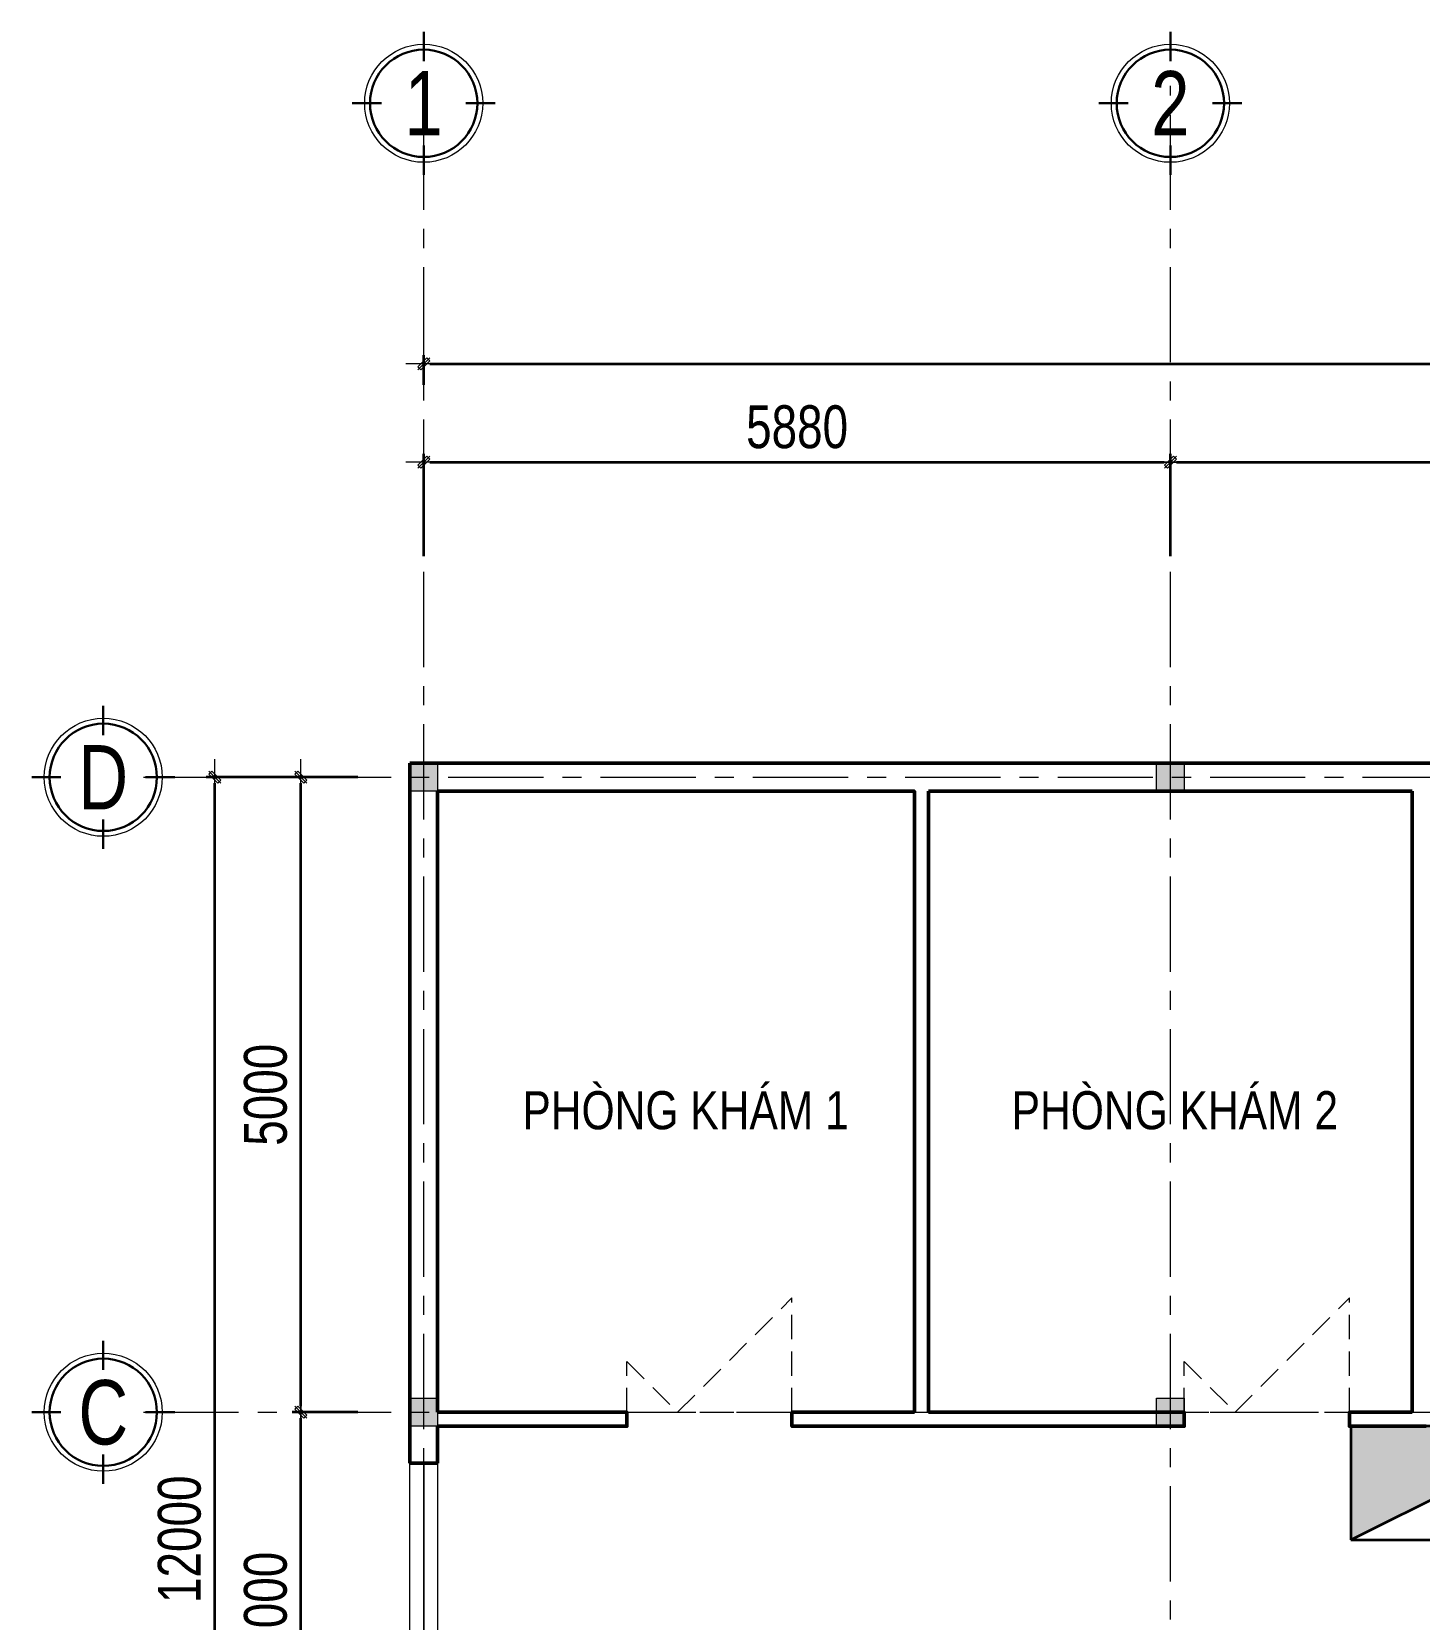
# Model space of a CAD drawing. Header units: millimetres. Extents: x 1109421 to 1726579, y -247837 to 144927.
# Drawn here: x 1233280 to 1244207, y -123605 to -111105 of the extents above; entities that cross this region are included whole.
import ezdxf
from ezdxf.enums import TextEntityAlignment as Align

# ---------------------------------------------------------------- set-up
doc = ezdxf.new("R2010")
doc.units = ezdxf.units.MM
doc.header["$LTSCALE"] = 600
doc.header["$MEASUREMENT"] = 0
doc.set_wipeout_variables(frame=1)
for name, pattern in [('00_Hidden', [2.4, 1.6, -0.8]), ('CENTER', [2, 1.25, -0.25, 0.25, -0.25]), ('DASHED', [0.75, 0.5, -0.25])]:
    doc.linetypes.add(name, pattern=pattern)
doc.layers.get('0').update_dxf_attribs({"lineweight": 0})
doc.layers.get('Defpoints').update_dxf_attribs({"lineweight": 0})
for name, color, linetype, lineweight in [('cat1', 30, 'Continuous', 50), ('cot', 40, 'Continuous', 13), ('dim', 144, 'Continuous', 13), ('LC ISO', 153, 'Continuous', 13), ('LC Text2', 7, 'Continuous', 25), ('Noi that', 35, 'Continuous', 9), ('PCCC - CHUACHAY - THIETBI', 1, 'Continuous', 35), ('PCCC-BAO CHAY - DAY', 3, 'DASHED', 35), ('PCCC-CHUACHAY-THIETBI', 1, 'Continuous', 35), ('thay1', 63, 'Continuous', 18), ('truc', 76, 'CENTER', 9)]:
    doc.layers.add(name, color=color, linetype=linetype, lineweight=lineweight)
doc.styles.add('EG 1', font='VHAVANB.TTF')
doc.styles.add('HOATBIF', font='hoatbif.shx', dxfattribs={"width": 0.8})
doc.styles.add('T2', font='VHARIAL.TTF', dxfattribs={"width": 0.8})
doc.styles.add('Tahoma', font='tahoma.ttf')
doc.dimstyles.new('1-135', dxfattribs={"dimscale": 135, "dimtxt": 2.5, "dimasz": 0.35, "dimexe": 0.5, "dimexo": 0, "dimgap": 0.8, "dimtad": 1, "dimdec": 0, "dimzin": 0, "dimdsep": 46, "dimtxsty": 'HOATBIF', "dimblk1": 'DOT', "dimblk2": 'DOT', "dimsah": 1, "dimcen": -1, "dimdle": 1, "dimclrd": 256, "dimclre": 256, "dimclrt": 4, "dimadec": 3, "dimazin": 2, "dimtfac": 0.333333, "dimtdec": 0, "dimtix": 1, "dimtmove": 2, "dimatfit": 3, "dimldrblk": 'DOT', "dimfxl": 1, "dimtvp": 0.833333, "dimtolj": 1, "dimtzin": 0, "dimarcsym": 0})

# ---------------------------------------------------------------- blocks, each defined once
blk = doc.blocks.new('DOT')
at = {"layer": 'dim'}
for p, q in [((-3, 0), (3, 0)), ((-1, -1), (1, 1))]:
    blk.add_line(p, q, dxfattribs=at)
blk.add_lwpolyline([(0.5, 1), (-1, -0.5), (-0.5, -1), (1, 0.5)], close=True, dxfattribs=at)
blk = doc.blocks.new('*D535')
at = {"layer": 'Defpoints', "color": 0, "transparency": 16777216}
for p in [(1180116, -91345), (1138316, -91511), (1180116, -92780)]:
    blk.add_point(p, dxfattribs=at)
at = {"layer": 'dim', "lineweight": -2, "transparency": 16777216}
for p, q in [((1138316, -91511), (1138316, -91278)), ((1138363, -91345), (1180068, -91345)), ((1180116, -92780), (1180116, -91278))]:
    blk.add_line(p, q, dxfattribs=at)
at = {"layer": 'dim', "lineweight": -2, "transparency": 16777216, "xscale": 47.25, "yscale": 47.25, "zscale": 47.25, "rotation": 180}
blk.add_blockref('DOT', (1138316, -91345), dxfattribs=at)
at = {"layer": 'dim', "lineweight": -2, "transparency": 16777216, "xscale": 47.25, "yscale": 47.25, "zscale": 47.25}
blk.add_blockref('DOT', (1180116, -91345), dxfattribs=at)
at = {"layer": 'dim', "color": 4, "transparency": 16777216, "insert": (1159216, -91069), "char_height": 337.5, "attachment_point": 5, "style": 'HOATBIF'}
blk.add_mtext('\\A1;41800', dxfattribs=at)
blk = doc.blocks.new('_Dot')
at = {"color": 0, "linetype": 'ByBlock', "lineweight": -2}
blk.add_line((-0.5, 0), (-1, 0), dxfattribs=at)
at = {"color": 0, "linetype": 'ByBlock', "const_width": 0.5}
blk.add_lwpolyline([(-0.25, 0, 1), (0.25, 0, 1)], format="xyb", close=True, dxfattribs=at)
blk = doc.blocks.new('*D536')
at = {"layer": 'Defpoints', "color": 0, "transparency": 16777216}
for p in [(1144196, -92120), (1138316, -92860), (1144196, -92860)]:
    blk.add_point(p, dxfattribs=at)
at = {"layer": 'dim', "lineweight": -2, "transparency": 16777216}
for p, q in [((1138316, -92860), (1138316, -92053)), ((1138363, -92120), (1144148, -92120)), ((1144196, -92860), (1144196, -92053))]:
    blk.add_line(p, q, dxfattribs=at)
at = {"layer": 'dim', "lineweight": -2, "transparency": 16777216, "xscale": 47.25, "yscale": 47.25, "zscale": 47.25, "rotation": 180}
blk.add_blockref('DOT', (1138316, -92120), dxfattribs=at)
at = {"layer": 'dim', "lineweight": -2, "transparency": 16777216, "xscale": 47.25, "yscale": 47.25, "zscale": 47.25}
blk.add_blockref('DOT', (1144196, -92120), dxfattribs=at)
at = {"layer": 'dim', "color": 4, "transparency": 16777216, "insert": (1141256, -91843), "char_height": 337.5, "attachment_point": 5, "style": 'HOATBIF'}
blk.add_mtext('\\A1;5880', dxfattribs=at)
blk = doc.blocks.new('*D537')
at = {"layer": 'Defpoints', "color": 0, "transparency": 16777216}
for p in [(1150076, -92120), (1144196, -92860), (1150076, -92860)]:
    blk.add_point(p, dxfattribs=at)
at = {"layer": 'dim', "lineweight": -2, "transparency": 16777216}
for p, q in [((1144196, -92860), (1144196, -92053)), ((1144243, -92120), (1150028, -92120)), ((1150076, -92860), (1150076, -92053))]:
    blk.add_line(p, q, dxfattribs=at)
at = {"layer": 'dim', "lineweight": -2, "transparency": 16777216, "xscale": 47.25, "yscale": 47.25, "zscale": 47.25, "rotation": 180}
blk.add_blockref('DOT', (1144196, -92120), dxfattribs=at)
at = {"layer": 'dim', "lineweight": -2, "transparency": 16777216, "xscale": 47.25, "yscale": 47.25, "zscale": 47.25}
blk.add_blockref('DOT', (1150076, -92120), dxfattribs=at)
at = {"layer": 'dim', "color": 4, "transparency": 16777216, "insert": (1147136, -91843), "char_height": 337.5, "attachment_point": 5, "style": 'HOATBIF'}
blk.add_mtext('\\A1;5880', dxfattribs=at)
blk = doc.blocks.new('*D543')
at = {"layer": 'Defpoints', "color": 0, "transparency": 16777216}
for p in [(1136670, -94601), (1137796, -94601), (1137796, -106601)]:
    blk.add_point(p, dxfattribs=at)
at = {"layer": 'dim', "lineweight": -2, "transparency": 16777216}
for p, q in [((1137796, -94601), (1136603, -94601)), ((1136670, -106554), (1136670, -94648)), ((1137796, -106601), (1136603, -106601))]:
    blk.add_line(p, q, dxfattribs=at)
at = {"layer": 'dim', "lineweight": -2, "transparency": 16777216, "xscale": 47.25, "yscale": 47.25, "zscale": 47.25}
for p, rotation in [((1136670, -94601), 90), ((1136670, -106601), 270)]:
    blk.add_blockref('DOT', p, dxfattribs=dict(at, rotation=rotation))
at = {"layer": 'dim', "color": 4, "transparency": 16777216, "insert": (1136393, -100601), "char_height": 337.5, "attachment_point": 5, "rotation": 90, "style": 'HOATBIF'}
blk.add_mtext('\\A1;12000', dxfattribs=at)
blk = doc.blocks.new('d1300')
at = {"layer": 'Noi that', "linetype": '00_Hidden', "ltscale": 0.2}
for p, q in [((898202, 20687), (899102, 21587)), ((899102, 20687), (899102, 21587)), ((897802, 20687), (897802, 21087)), ((897802, 21087), (898202, 20687)), ((897802, 20687), (899102, 20687))]:
    blk.add_line(p, q, dxfattribs=at)
blk = doc.blocks.new('KyHieu TrucDinhVi')
at = {"color": 7, "lineweight": 30}
for p, q in [((0, 2.364), (0, 4)), ((-2.364, 0), (-4, 0)), ((2.364, 0), (4, 0)), ((0, -2.364), (0, -4))]:
    blk.add_line(p, q, dxfattribs=at)
blk.add_circle((0, 0), 3.3)
blk.add_circle((0, 0), 3, dxfattribs=at)
at = {"ltscale": 20, "style": 'Tahoma'}
blk.add_attdef('AA', text='', height=3, dxfattribs=at).set_placement((0, 0), align=Align.MIDDLE_CENTER)
blk = doc.blocks.new('c330x450')
at = {"layer": 'cot', "ltscale": 2}
h = blk.add_hatch(color=256, dxfattribs=at)
h.dxf.hatch_style = 1
h.paths.add_polyline_path([(897343, 22412), (897563, 22412), (897563, 22632), (897343, 22632)])
blk.add_lwpolyline([(897343, 22412), (897563, 22412), (897563, 22632), (897343, 22632)], close=True, dxfattribs=at)
blk = doc.blocks.new('*D555')
at = {"layer": 'Defpoints', "color": 0, "transparency": 16777216}
for p in [(1137348, -99601), (1137796, -99601), (1137796, -102601)]:
    blk.add_point(p, dxfattribs=at)
at = {"layer": 'dim', "lineweight": -2, "transparency": 16777216}
for p, q in [((1137796, -99601), (1137280, -99601)), ((1137348, -102554), (1137348, -99648)), ((1137796, -102601), (1137280, -102601))]:
    blk.add_line(p, q, dxfattribs=at)
at = {"layer": 'dim', "lineweight": -2, "transparency": 16777216, "xscale": 47.25, "yscale": 47.25, "zscale": 47.25}
for p, rotation in [((1137348, -99601), 90), ((1137348, -102601), 270)]:
    blk.add_blockref('DOT', p, dxfattribs=dict(at, rotation=rotation))
at = {"layer": 'dim', "color": 4, "transparency": 16777216, "insert": (1137071, -101101), "char_height": 337.5, "attachment_point": 5, "rotation": 90, "style": 'HOATBIF'}
blk.add_mtext('\\A1;3000', dxfattribs=at)
blk = doc.blocks.new('*D556')
at = {"layer": 'Defpoints', "color": 0, "transparency": 16777216}
for p in [(1137348, -94601), (1137796, -94601), (1137796, -99601)]:
    blk.add_point(p, dxfattribs=at)
at = {"layer": 'dim', "lineweight": -2, "transparency": 16777216}
for p, q in [((1137796, -94601), (1137280, -94601)), ((1137348, -99554), (1137348, -94648)), ((1137796, -99601), (1137280, -99601))]:
    blk.add_line(p, q, dxfattribs=at)
at = {"layer": 'dim', "lineweight": -2, "transparency": 16777216, "xscale": 47.25, "yscale": 47.25, "zscale": 47.25}
for p, rotation in [((1137348, -94601), 90), ((1137348, -99601), 270)]:
    blk.add_blockref('DOT', p, dxfattribs=dict(at, rotation=rotation))
at = {"layer": 'dim', "color": 4, "transparency": 16777216, "insert": (1137071, -97101), "char_height": 337.5, "attachment_point": 5, "rotation": 90, "style": 'HOATBIF'}
blk.add_mtext('\\A1;5000', dxfattribs=at)
blk = doc.blocks.new('HOP CUU HOA')
at = {"layer": 'PCCC-CHUACHAY-THIETBI'}
blk.add_hatch(color=256, dxfattribs=at).paths.add_polyline_path([(8, 4), (0, 4), (0, 0)])
blk.add_line((0, 0), (8, 4), dxfattribs=at)
blk.add_lwpolyline([(0, 0), (8, 0), (8, 4), (0, 4)], close=True, dxfattribs=at)
blk = doc.blocks.new('A$Ce210b8fe')
at = {"layer": 'cat1'}
for p, q in [((2976.6, 102109.9), (2976.6, 107619.9)), ((2976.6, 107619.9), (44996.6, 107619.9)), ((3196.6, 102509.9), (3196.6, 107399.9)), ((7061.6, 107399.9), (10871.6, 107399.9)), ((3196.6, 102109.9), (3196.6, 102399.9)), ((2976.6, 102109.9), (3196.6, 102109.9))]:
    blk.add_line(p, q, dxfattribs=at)
for points in [[(6951.6, 102509.9), (6951.6, 107399.9), (3196.6, 107399.9)], [(7061.6, 107399.9), (7061.6, 102509.9)], [(10871.6, 102509.9), (10871.6, 107399.9)], [(3196.6, 102509.9), (4686.6, 102509.9), (4686.6, 102399.9), (3196.6, 102399.9)], [(6951.6, 102399.9), (5986.6, 102399.9), (5986.6, 102509.9), (6951.6, 102509.9)], [(7061.6, 102509.9), (9076.6, 102509.9), (9076.6, 102399.9), (7061.6, 102399.9)], [(10871.6, 102399.9), (10376.6, 102399.9), (10376.6, 102509.9), (10871.6, 102509.9)], [(7061.6, 102399.9), (6951.6, 102399.9)], [(10981.6, 102399.9), (10871.6, 102399.9)]]:
    blk.add_lwpolyline(points, dxfattribs=at)
at = {"layer": 'thay1'}
for points in [[(2976.6, 102109.9), (3196.6, 102109.9), (3196.6, 99909.9), (2976.6, 99909.9)], [(3086.6, 99909.9), (3086.6, 99909.9), (3086.6, 102109.9), (3086.6, 102109.9)]]:
    blk.add_lwpolyline(points, close=True, dxfattribs=at)
at = {"layer": 'truc'}
for p, q in [((3086.6, 90377.6), (3086.6, 112953.8)), ((8966.6, 90377.6), (8966.6, 112953.8)), ((879.3, 107509.9), (47850, 107509.9)), ((879.3, 102509.9), (47850, 102509.9))]:
    blk.add_line(p, q, dxfattribs=at)
at = {"layer": 'cat1', "xscale": -1, "rotation": 180}
for p in [(-894366.7, 130031.7), (-888486.7, 130031.7), (-894366.7, 125031.7), (-888486.7, 125031.7)]:
    blk.add_blockref('c330x450', p, dxfattribs=at)
at = {"layer": 'cat1'}
for p in [(-893115.7, 81822.7), (-888725.7, 81822.7)]:
    blk.add_blockref('d1300', p, dxfattribs=at)
at = {"layer": 'LC ISO'}
ref = blk.add_blockref('KyHieu TrucDinhVi', (3086.6, 112817.2), dxfattribs=dict(at, xscale=140.8352653944289, yscale=140.8352653944289, zscale=140.8352653944289))
ref.add_attrib('AA', '1', dxfattribs={"layer": '0', "ltscale": 20, "height": 507, "style": 'EG 1', "width": 0.8}).set_placement((3086.6, 112817.2), align=Align.MIDDLE_CENTER)
ref = blk.add_blockref('KyHieu TrucDinhVi', (8966.6, 112817.2), dxfattribs=dict(at, xscale=140.8352653944289, yscale=140.8352653944289, zscale=140.8352653944289))
ref.add_attrib('AA', '2', dxfattribs={"layer": '0', "ltscale": 20, "height": 507, "style": 'EG 1', "width": 0.8}).set_placement((8966.6, 112817.2), align=Align.MIDDLE_CENTER)
ref = blk.add_blockref('KyHieu TrucDinhVi', (563.3, 107509.9), dxfattribs=dict(at, xscale=140.8352653944289, yscale=140.8352653944289, zscale=140.8352653944289))
ref.add_attrib('AA', 'd', dxfattribs={"layer": '0', "ltscale": 20, "height": 507, "style": 'EG 1', "width": 0.8}).set_placement((563.3, 107509.9), align=Align.MIDDLE_CENTER)
ref = blk.add_blockref('KyHieu TrucDinhVi', (563.3, 102509.9), dxfattribs=dict(at, xscale=140.8352653944289, yscale=140.8352653944289, zscale=140.8352653944289))
ref.add_attrib('AA', 'c', dxfattribs={"layer": '0', "ltscale": 20, "height": 507, "style": 'EG 1', "width": 0.8}).set_placement((563.3, 102509.9), align=Align.MIDDLE_CENTER)
at = {"layer": 'LC Text2', "style": 'T2', "width": 0.8}
for s, p in [('phßng kh¸m 1', (3863.8, 104738.3)), ('phßng kh¸m 2', (7716.7, 104738.3))]:
    blk.add_text(s, height=300, dxfattribs=at).set_placement(p)
at = {"layer": 'dim'}
for base, p1, p2, picture, middle in [((44886.6, 110765.6), (3086.6, 110599.5), (44886.6, 109330.6), '*D535', (23986.6, 111042.4)), ((8966.6, 109990.9), (3086.6, 109251.4), (8966.6, 109251.4), '*D536', (6026.6, 110267.7)), ((14846.6, 109990.9), (8966.6, 109251.4), (14846.6, 109251.4), '*D537', (11906.6, 110267.7))]:
    dim = blk.add_linear_dim(base=base, p1=p1, p2=p2, dimstyle='1-135', dxfattribs=at)
    dim.commit()
    dim.dimension.update_dxf_attribs({"geometry": picture, "text_midpoint": middle, "insert": (-1135228.9, 202111)})
for base, p1, p2, picture, middle in [((1441.2, 107509.9), (2567.4, 95509.9), (2567.4, 107509.9), '*D543', (1164.5, 101509.9)), ((2118.9, 107509.9), (2567.4, 102509.9), (2567.4, 107509.9), '*D556', (1842.2, 105009.9)), ((2118.9, 102509.9), (2567.4, 99509.9), (2567.4, 102509.9), '*D555', (1842.2, 101009.9))]:
    dim = blk.add_linear_dim(base=base, p1=p1, p2=p2, angle=90, dimstyle='1-135', dxfattribs=at)
    dim.commit()
    dim.dimension.update_dxf_attribs({"geometry": picture, "text_midpoint": middle, "insert": (-1135228.9, 202111)})

msp = doc.modelspace()

# ---------------------------------------------------------------- block references
at = {"layer": 'PCCC-BAO CHAY - DAY'}
msp.add_blockref('A$Ce210b8fe', (1233280.3, -224485.4), dxfattribs=at)

# ---------------------------------------------------------------- next in the draw order: block references
at = {"layer": 'PCCC - CHUACHAY - THIETBI', "xscale": 223.7215908244252, "yscale": 223.7215909117367, "zscale": 223.7215909080987}
msp.add_blockref('HOP CUU HOA', (1243667, -122980.4), dxfattribs=at)

doc.saveas('drawing.dxf')
